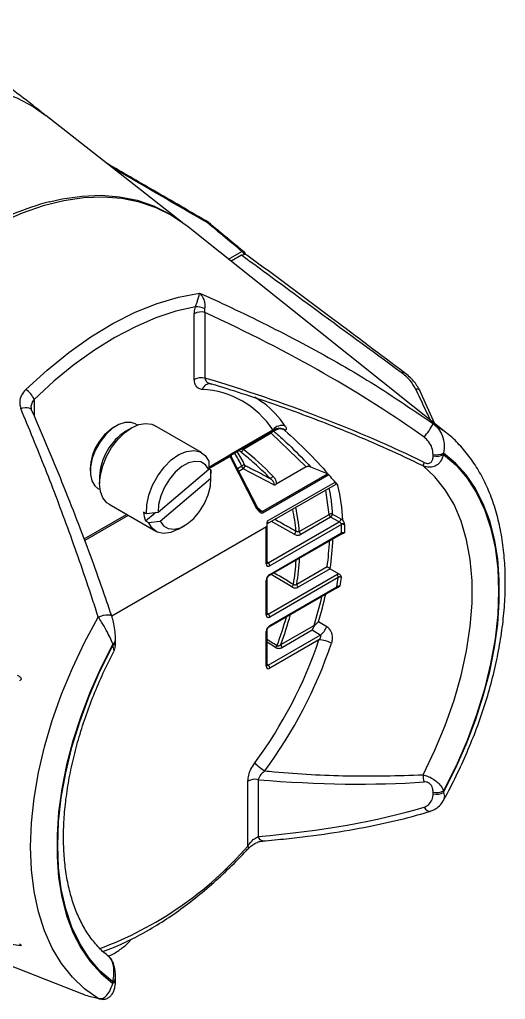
# Model space of a CAD drawing. Extents: x 12.3 to 108.7, y 1.1 to 80.4.
# Drawn here: x 80.28 to 83.21, y 4.31 to 10.23 of the extents above; entities that cross this region are included whole.
import ezdxf

# ---------------------------------------------------------------- set-up
doc = ezdxf.new("R2010")
doc.units = 0
doc.header["$MEASUREMENT"] = 0
doc.layers.add('OBJECT', color=7, linetype='CONTINUOUS')

msp = doc.modelspace()

# ---------------------------------------------------------------- linework, layer by layer
at = {"layer": 'OBJECT'}
for p, q in [((81.2587, 9.0064), (80.4342, 9.6532)), ((82.8521, 7.7362), (81.286, 8.9855)), ((81.5381, 8.7844), (81.6198, 8.8308)), ((81.6173, 8.8072), (81.5548, 8.7712)), ((81.6427, 8.8119), (81.6373, 8.8235)), ((81.332, 8.0572), (81.332, 8.4544)), ((81.3949, 8.4625), (81.3949, 8.0653)), ((81.4261, 8.0319), (81.4272, 8.0318)), ((81.4271, 8.0316), (81.4284, 8.0312)), ((80.3647, 7.9366), (80.3647, 7.8367)), ((82.7857, 7.7891), (82.6916, 7.9935)), ((80.8625, 7.7772), (80.8483, 7.769)), ((80.9544, 7.765), (80.919, 7.7446)), ((80.9878, 7.7809), (80.975, 7.7884)), ((81.3748, 7.6153), (81.0919, 7.7786)), ((82.7757, 7.789), (82.8424, 7.7438)), ((81.555, 7.6069), (81.8064, 7.752)), ((81.5628, 7.6063), (81.8211, 7.7554)), ((81.7969, 7.7313), (81.6287, 7.6342)), ((82.0083, 7.5283), (81.7969, 7.7313)), ((81.8375, 7.7574), (81.8105, 7.7453)), ((81.8375, 7.7574), (81.8183, 7.7539)), ((81.8817, 7.7494), (81.8796, 7.7485)), ((82.8424, 7.7438), (82.8521, 7.7362)), ((81.4192, 7.5274), (81.5461, 7.6006)), ((81.5486, 7.5913), (81.4193, 7.5167)), ((81.7103, 7.2755), (81.5486, 7.5913)), ((81.5496, 7.6021), (81.5548, 7.6049)), ((81.5534, 7.5913), (81.5504, 7.5919)), ((81.7155, 7.2791), (81.5574, 7.5879)), ((82.7747, 7.5945), (82.7747, 7.604)), ((82.8376, 7.612), (82.8376, 7.6026)), ((81.4188, 7.5624), (81.4194, 7.5124)), ((81.5926, 7.5191), (81.6181, 7.5339)), ((82.0083, 7.5283), (81.8264, 7.4233)), ((82.1356, 7.4871), (82.0364, 7.5269)), ((80.7034, 7.518), (80.7034, 7.5017)), ((80.76, 7.469), (80.76, 7.4282)), ((81.4194, 7.5124), (81.1138, 7.2537)), ((81.4309, 7.5097), (81.4193, 7.5163)), ((81.4309, 7.5097), (81.4317, 7.4894)), ((81.4317, 7.4486), (81.4317, 7.4894)), ((81.6274, 7.5163), (81.6017, 7.5015)), ((81.812, 7.4204), (81.6274, 7.5163)), ((81.7411, 7.2593), (82.1356, 7.4871)), ((82.1449, 7.4803), (81.7479, 7.2511)), ((82.141, 7.4848), (82.1449, 7.4803)), ((81.1259, 7.2011), (81.4314, 7.4598)), ((81.7743, 7.1856), (82.1844, 7.4223)), ((81.7748, 7.2016), (82.1817, 7.4365)), ((82.1817, 7.4365), (82.1998, 7.4152)), ((80.75, 7.3986), (80.7629, 7.3912)), ((82.1459, 7.2415), (82.1258, 7.3885)), ((80.8169, 7.3023), (81.0998, 7.139)), ((80.6668, 7.093), (80.9231, 7.241)), ((80.9324, 7.2356), (80.6701, 7.0842)), ((81.0436, 7.2447), (81.026, 7.2549)), ((81.038, 7.2022), (81.0962, 7.2515)), ((81.7139, 7.2821), (81.7411, 7.2593)), ((81.966, 7.1376), (82.1459, 7.2415)), ((81.7677, 7.1658), (80.8334, 6.6264)), ((81.038, 7.2022), (81.0557, 7.192)), ((81.0557, 7.192), (81.1259, 7.2011)), ((81.2373, 7.1526), (81.2726, 7.173)), ((81.7667, 7.155), (81.7677, 7.1658)), ((81.7784, 6.9481), (82.2073, 7.1957)), ((82.2203, 7.1803), (81.7878, 6.9306)), ((81.9353, 7.1212), (81.7975, 7.199)), ((82.1552, 7.224), (81.9753, 7.1201)), ((82.2073, 7.1957), (82.1552, 7.224)), ((81.7667, 6.9427), (81.7667, 7.155)), ((81.7711, 6.9488), (81.7711, 7.1611)), ((81.7846, 6.8719), (82.2184, 7.1223)), ((81.7878, 6.8787), (82.2216, 7.1292)), ((81.7711, 6.9547), (81.7784, 6.9481)), ((81.7711, 6.9488), (81.7711, 6.9486)), ((81.7784, 6.6386), (82.1922, 6.8775)), ((81.9205, 6.8031), (81.7955, 6.8781)), ((81.9509, 6.8194), (82.1346, 6.9255)), ((82.1528, 6.9131), (81.9602, 6.8019)), ((82.1528, 6.9131), (82.2055, 6.8816)), ((81.7667, 6.6332), (81.7667, 6.8423)), ((81.7711, 6.6394), (81.7711, 6.8484)), ((82.2015, 6.8599), (81.7878, 6.6211)), ((81.7846, 6.5624), (82.189, 6.7958)), ((81.7878, 6.5693), (82.1921, 6.8027)), ((81.7711, 6.6452), (81.7784, 6.6386)), ((82.0828, 6.5933), (82.1315, 6.5629)), ((81.7667, 6.3238), (81.7667, 6.5328)), ((81.7711, 6.3299), (81.7711, 6.5389)), ((81.8548, 6.4545), (82.0555, 6.5704)), ((82.0439, 6.5407), (81.8641, 6.437)), ((82.0926, 6.5105), (82.0439, 6.5407)), ((80.839, 6.4488), (80.839, 6.4582)), ((80.8566, 6.4733), (80.8566, 6.4827)), ((81.8228, 6.4372), (81.7711, 6.4698)), ((81.7784, 6.3292), (82.0926, 6.5105)), ((82.0847, 6.4831), (81.7878, 6.3116)), ((81.7711, 6.3358), (81.7784, 6.3292)), ((81.6555, 5.237), (81.6555, 5.6298)), ((81.7184, 5.6379), (81.7184, 5.2946)), ((82.8376, 5.5702), (82.8376, 5.5608)), ((82.7747, 5.5527), (82.7747, 5.5622)), ((78.9849, 4.9995), (80.6613, 4.3421)), ((79.8031, 4.7064), (80.2831, 4.6359)), ((80.8139, 4.5706), (80.8078, 4.5758)), ((80.8145, 4.5702), (80.8085, 4.5752)), ((80.8086, 4.5748), (80.8139, 4.5706)), ((80.839, 4.407), (80.839, 4.4165)), ((80.8566, 4.4315), (80.8566, 4.4409)), ((80.7519, 4.316), (80.7658, 4.3115))]:
    msp.add_line(p, q, dxfattribs=at)
at = {"layer": 'OBJECT', "flags": 128}
for points in [[(79.1206, 9.605), (79.2588, 9.6771), (79.396, 9.7361), (79.5314, 9.7814), (79.6641, 9.8129), (79.7934, 9.8303), (79.9182, 9.8336), (80.038, 9.8226), (80.1518, 9.7976), (80.2591, 9.7585), (80.359, 9.7058), (80.4342, 9.6532)], [(81.286, 8.9855), (81.2836, 8.9875), (81.1965, 9.0473), (81.1021, 9.0946), (81.001, 9.1291), (80.8939, 9.1507), (80.7815, 9.1591), (80.6644, 9.1543), (80.5433, 9.1364), (80.4191, 9.1054), (80.2925, 9.0616), (80.1642, 9.0052)], [(80.4581, 9.1313), (80.5346, 9.1485), (80.6539, 9.1656), (80.7693, 9.1699), (80.8802, 9.1614), (80.9859, 9.1401), (81.0856, 9.1062), (81.1789, 9.0598), (81.2565, 9.008)], [(81.4225, 9.0036), (81.4237, 9.0024), (81.4247, 9.0008)], [(80.3139, 7.9963), (80.4424, 8.114), (80.5737, 8.2203), (80.7068, 8.3144), (80.8407, 8.3954), (80.9743, 8.4629), (81.1068, 8.5163), (81.237, 8.5551), (81.3639, 8.5792)], [(81.339, 8.4963), (81.2203, 8.469), (81.099, 8.4288), (80.976, 8.3759), (80.8521, 8.3107), (80.7282, 8.2336), (80.6051, 8.1451), (80.4836, 8.0459), (80.3647, 7.9366)], [(81.6973, 7.9516), (81.7439, 7.9204), (81.7507, 7.9153)], [(80.2837, 7.8808), (80.2969, 7.885), (80.3098, 7.8873), (80.322, 7.8874), (80.3327, 7.8853), (80.3413, 7.8813), (80.3474, 7.8755), (80.3494, 7.8719)], [(80.975, 7.7884), (80.9507, 7.7973), (80.915, 7.7972), (80.876, 7.7844), (80.8361, 7.7595), (80.798, 7.7242), (80.7638, 7.6807), (80.7359, 7.6317), (80.7159, 7.5803), (80.7051, 7.5297), (80.7043, 7.4832), (80.7133, 7.4435), (80.7318, 7.4133), (80.75, 7.3986)], [(80.8169, 7.3023), (80.803, 7.3122), (80.7796, 7.3411), (80.7651, 7.3801), (80.76, 7.4271), (80.7646, 7.4798), (80.7788, 7.5355), (80.8018, 7.5915), (80.8324, 7.6449), (80.8692, 7.6931), (80.9102, 7.7336), (80.9535, 7.7644), (80.9968, 7.784), (81.0379, 7.7914), (81.0749, 7.7862), (81.0919, 7.7786)], [(81.8215, 7.7557), (81.8287, 7.759), (81.829, 7.7591)], [(81.0436, 7.2447), (81.0449, 7.2989), (81.0571, 7.3576), (81.0795, 7.4174), (81.1109, 7.4749), (81.1495, 7.5269), (81.1931, 7.5703), (81.2392, 7.6028), (81.2851, 7.6224), (81.3284, 7.6281), (81.3665, 7.6196), (81.3972, 7.5972), (81.4188, 7.5624)], [(82.8376, 5.5608), (82.9098, 5.7047), (82.9741, 5.8509), (83.0302, 5.9982), (83.0776, 6.1456), (83.1159, 6.292), (83.1448, 6.4363), (83.1643, 6.5776), (83.174, 6.7146), (83.174, 6.8466), (83.1643, 6.9724), (83.1448, 7.0912), (83.1159, 7.2021), (83.0776, 7.3042), (83.0302, 7.397), (82.9741, 7.4796), (82.9098, 7.5514), (82.8376, 7.612)], [(82.8376, 7.6026), (82.9128, 7.5379), (82.9793, 7.4607), (83.0366, 7.3718), (83.084, 7.2717), (83.1213, 7.1614), (83.1482, 7.0417), (83.1644, 6.9136), (83.1698, 6.7782), (83.1644, 6.6365), (83.1482, 6.4897), (83.1213, 6.339), (83.084, 6.1856), (83.0366, 6.0307), (82.9793, 5.8757), (82.9128, 5.7218), (82.8376, 5.5702)], [(81.4194, 7.5124), (81.3991, 7.5412), (81.3706, 7.558), (81.3358, 7.5618), (81.2969, 7.5524), (81.2565, 7.5302), (81.217, 7.4968), (81.1812, 7.4544), (81.1513, 7.4056), (81.1293, 7.3537), (81.1165, 7.3019), (81.1138, 7.2537)], [(82.7137, 5.6673), (82.7854, 5.8158), (82.848, 5.9664), (82.9011, 6.1177), (82.9442, 6.2685), (82.9768, 6.4173), (82.9987, 6.563), (83.0097, 6.7041), (83.0097, 6.8395), (82.9987, 6.9679), (82.9768, 7.0882), (82.9442, 7.1994), (82.9011, 7.3005), (82.848, 7.3905), (82.7854, 7.4687), (82.7137, 7.5344)], [(81.1259, 7.2011), (81.1461, 7.1723), (81.1746, 7.1555), (81.2094, 7.1517), (81.2483, 7.1611), (81.2888, 7.1833), (81.3282, 7.2167), (81.364, 7.2591), (81.3939, 7.3079), (81.416, 7.3598), (81.4288, 7.4116), (81.4314, 7.4598)], [(82.1654, 7.2432), (82.1895, 7.2301), (82.2175, 7.2148)], [(81.2373, 7.1526), (81.2354, 7.1515), (81.1894, 7.1319), (81.1461, 7.1262), (81.1081, 7.1348), (81.0773, 7.1571), (81.0557, 7.192)], [(80.7519, 6.6207), (80.7669, 6.6269), (80.7826, 6.6316), (80.7978, 6.6344), (80.8115, 6.6352), (80.8226, 6.6338), (80.8302, 6.6304), (80.8336, 6.6259)], [(80.7519, 4.316), (80.6695, 4.3737), (80.5952, 4.4439), (80.5297, 4.5262), (80.4735, 4.6198), (80.4268, 4.7242), (80.3902, 4.8385), (80.3638, 4.9619), (80.3479, 5.0934), (80.3426, 5.2321), (80.3479, 5.3769), (80.3638, 5.5268), (80.3902, 5.6806), (80.4268, 5.8372), (80.4735, 5.9954), (80.5297, 6.154), (80.5952, 6.3119), (80.6695, 6.4678), (80.7519, 6.6207)], [(80.839, 6.4582), (80.7668, 6.3143), (80.7025, 6.1682), (80.6464, 6.0208), (80.5991, 5.8734), (80.5607, 5.727), (80.5318, 5.5827), (80.5123, 5.4415), (80.5026, 5.3044), (80.5026, 5.1724), (80.5123, 5.0466), (80.5318, 4.9278), (80.5607, 4.817), (80.5991, 4.7148), (80.6464, 4.6221), (80.7025, 4.5395), (80.7668, 4.4676), (80.839, 4.407)], [(80.839, 4.4165), (80.7638, 4.4812), (80.6973, 4.5583), (80.6401, 4.6473), (80.5926, 4.7473), (80.5553, 4.8576), (80.5284, 4.9773), (80.5122, 5.1054), (80.5068, 5.2408), (80.5122, 5.3825), (80.5284, 5.5294), (80.5553, 5.6801), (80.5926, 5.8335), (80.6401, 5.9883), (80.6973, 6.1433), (80.7638, 6.2972), (80.839, 6.4488)], [(82.72, 5.4716), (82.7286, 5.4598), (82.738, 5.4512), (82.7476, 5.4467), (82.7567, 5.4464), (82.7578, 5.4467)], [(81.744, 5.2674), (81.7422, 5.2674), (81.7356, 5.2695), (81.7292, 5.275), (81.7234, 5.2835), (81.7184, 5.2946)], [(81.6555, 5.237), (81.6578, 5.2311), (81.6587, 5.2261), (81.6581, 5.2224), (81.6571, 5.2207)]]:
    msp.add_lwpolyline(points, dxfattribs=at)
at = {"layer": 'OBJECT'}
for centre, radius, start, end in [((80.8979, 7.4701), 1.7184, 104.82969, 120.19241), ((81.4158, 8.9968), 0.00957, 65.57905, 126.68612), ((81.4156, 8.9942), 0.0116, 53.84219, 118.29476), ((81.4097, 8.9882), 0.02, 50.37753, 59.86655), ((81.6253, 8.8205), 0.0117, 53.8529, 118.23755), ((81.6028, 8.805), 0.0309, 14.19684, 56.5906), ((81.6195, 8.8145), 0.02, 26.60175, 50.35316), ((81.6252, 8.8178), 0.0134, 335.76583, 25.05729), ((81.3367, 8.3395), 0.1567, 68.38186, 89.1528), ((81.3746, 8.3716), 0.0932, 77.38183, 117.20453), ((81.3746, 7.9744), 0.0932, 77.38183, 117.20453), ((80.2376, 7.8797), 0.1393, 24.10688, 56.79312), ((81.4262, 7.984), 0.0479, 90.10161, 164.86342), ((81.354, 7.4569), 0.5402, 33.11569, 87.23984), ((81.3892, 7.4499), 0.5893, 33.53251, 52.15499), ((81.0117, 7.5074), 0.3085, 121.98043, 178.02494), ((81.8601, 7.7109), 0.0677, 72.59117, 142.53799), ((81.8467, 7.7074), 0.0547, 50.11596, 108.89843), ((82.2734, 8.0746), 0.5778, 320.62323, 330.3824), ((81.1011, 7.4557), 0.3414, 122.23083, 177.77453), ((81.8156, 7.7413), 0.0212, 183.27806, 208.12646), ((81.8308, 7.7121), 0.039, 121.43897, 150.51226), ((81.8004, 7.7343), 0.015, 47.54632, 62.18002), ((81.5671, 7.6013), 0.021, 181.67727, 208.18619), ((81.5691, 7.5986), 0.0199, 169.71474, 199.78237), ((81.5702, 7.5965), 0.0175, 151.26501, 197.17949), ((81.5426, 7.6069), 0.0123, 350.83018, 0.2075), ((81.0915, 7.2934), 0.5788, 24.542, 33.50303), ((81.1018, 7.294), 0.5886, 24.57156, 33.89511), ((81.6017, 7.6465), 0.0297, 291.89537, 335.58481), ((82.795, 7.6949), 0.0932, 257.38197, 297.20443), ((82.795, 7.6854), 0.0932, 257.38197, 297.20443), ((81.6314, 7.5217), 0.018, 71.55371, 137.51696), ((81.6414, 7.535), 0.0234, 182.85507, 233.10064), ((81.6082, 7.538), 0.0289, 311.61312, 1.64951), ((82.785, 7.5234), 0.0722, 154.15631, 171.23356), ((81.7742, 7.495), 0.0393, 294.02702, 326.16764), ((81.0055, 7.1432), 1.2248, 2.9347, 12.83005), ((81.2037, 7.2678), 0.1782, 184.16373, 201.60795), ((81.7047, 7.289), 0.0146, 292.32016, 317.57204), ((81.7271, 7.2408), 0.0233, 26.42353, 52.98648), ((80.9556, 7.0641), 0.9932, 4.40933, 12.16723), ((80.964, 7.0647), 1.0046, 4.16342, 12.59816), ((82.1574, 7.2225), 0.0222, 68.69605, 121.06865), ((82.1693, 7.2427), 0.0234, 182.85505, 233.10073), ((82.1345, 7.2473), 0.0312, 311.63734, 352.39172), ((82.1866, 7.219), 0.0312, 311.63127, 352.2513), ((82.2042, 7.1802), 0.0161, 0.18356, 8.46253), ((80.7469, 7.1196), 1.4747, 0.3703, 2.35689), ((80.7519, 7.1203), 1.4895, 0.46322, 2.21409), ((81.7637, 7.1618), 0.00746, 294.07689, 355.21485), ((81.916, 7.1442), 0.0301, 310.04721, 352.85353), ((81.9893, 7.1388), 0.0234, 182.85505, 233.10073), ((82.2143, 7.1283), 0.0073, 304.56663, 6.74775), ((80.3871, 7.1604), 1.7633, 352.34625, 357.45248), ((80.3752, 7.1622), 1.795, 352.02277, 357.81242), ((81.7636, 6.9496), 0.00759, 294.36676, 352.04317), ((81.7644, 6.9294), 0.0234, 2.85281, 53.1015), ((80.4191, 7.0596), 1.5308, 350.95278, 356.48013), ((80.4318, 7.0592), 1.5379, 351.02822, 356.95033), ((81.7805, 6.8779), 0.00731, 304.80629, 6.7281), ((82.1781, 6.8588), 0.0234, 2.85279, 53.10155), ((81.7638, 6.849), 0.0073, 293.25049, 355.36227), ((81.9018, 6.8267), 0.03, 308.47867, 344.95782), ((81.9742, 6.8206), 0.0234, 182.85504, 233.10076), ((80.2011, 7.1596), 2.0227, 349.83515, 351.47882), ((80.2115, 7.1593), 2.032, 350.0866, 351.53951), ((79.869, 7.2499), 2.3092, 343.48154, 347.72922), ((82.1848, 6.8018), 0.0073, 304.5669, 6.74752), ((79.853, 7.2526), 2.3058, 342.7894, 347.30338), ((81.7638, 6.6399), 0.0073, 293.24117, 355.43995), ((81.7644, 6.6199), 0.0234, 2.85279, 53.10155), ((79.9175, 7.1659), 2.0638, 339.83584, 345.12129), ((79.9045, 7.1689), 2.0576, 339.51546, 344.58848), ((81.7638, 6.5395), 0.0073, 293.25049, 355.36227), ((81.7805, 6.5684), 0.00731, 304.80653, 6.72788), ((82.0216, 6.6039), 0.1173, 307.27551, 339.5701), ((80.8268, 6.4855), 0.0299, 294.09043, 354.73161), ((80.8269, 6.4759), 0.0297, 293.98263, 355.98804), ((79.5246, 7.3443), 2.7011, 323.54629, 341.40614), ((79.504, 7.3562), 2.8023, 323.54629, 341.40616), ((82.0769, 6.305), 0.1783, 62.19921, 87.47446), ((81.8057, 6.4603), 0.0287, 306.58169, 336.587), ((81.8781, 6.4557), 0.0234, 182.85516, 233.10064), ((81.7638, 6.3305), 0.0073, 293.24117, 355.43995), ((81.7644, 6.3105), 0.0234, 2.85275, 53.10159), ((81.9151, 5.9515), 0.3041, 224.22234, 238.88644), ((81.6981, 5.547), 0.0932, 77.38183, 117.20453), ((82.8399, 5.6645), 0.1263, 178.70509, 198.33316), ((82.795, 5.6531), 0.0932, 257.38197, 297.20443), ((82.795, 5.6436), 0.0932, 257.38197, 297.20443), ((79.9924, 6.6826), 2.2036, 290.2977, 319.00196), ((80.8268, 4.4437), 0.0299, 294.05943, 355.11046), ((80.8269, 4.4342), 0.0298, 294.02288, 355.52569)]:
    msp.add_arc(centre, radius, start, end, dxfattribs=at)
for centre, major_axis, ratio, start_param, end_param in [((172.8757, -47.5637), (137.3369, -82.055), 0.013915, 2.307905, 2.313506), ((78.1754, 7.5447), (5.5153, -1.3161), 0.337357, 0.687358, 1.030112), ((80.5495, 7.0459), (3.4718, -0.8285), 0.337357, 0.978335, 1.405949), ((81.5461, 7.5625), (0.0086, 0.0398), 0.487545, 0.250704, 0.415371), ((81.5567, 7.5564), (-0.0069, 0.0354), 0.323215, 6.229082, 6.39375), ((81.2917, 6.213), (-0.7933, 1.6798), 0.62191, 5.230165, 5.373854), ((81.3973, 6.1211), (-0.9462, 2.0036), 0.62191, 5.095138, 5.138355), ((81.7299, 7.2913), (-0.0163, 0.041), 0.552795, 1.740523, 3.222071), ((81.7217, 7.2881), (-0.0193, 0.0288), 0.345261, 2.268071, 3.146618), ((81.7686, 7.1996), (-0.0052, 0.0143), 0.425109, 3.20932, 4.69903), ((81.7881, 6.9554), (0.0152, 0.0264), 0.568869, 2.363542, 3.919486), ((81.7775, 6.9615), (0.0052, 0.015), 0.538958, 2.918918, 3.817209), ((81.7881, 6.8542), (0.015, 0.026), 0.586022, 0.792741, 2.348684), ((81.7881, 6.646), (0.0152, 0.0264), 0.568869, 2.363542, 3.919486), ((81.7775, 6.6521), (0.0052, 0.015), 0.538958, 2.918918, 3.817209), ((81.7881, 6.5448), (0.015, 0.026), 0.586022, 0.792741, 2.348684), ((81.7881, 6.3365), (0.0152, 0.0264), 0.568869, 2.363542, 3.919486), ((81.7775, 6.3426), (0.0052, 0.015), 0.538958, 2.918918, 3.817209), ((80.5495, 7.0459), (3.4718, -0.8285), 0.337357, 5.134971, 5.465515), ((78.1754, 7.5447), (5.5153, -1.3161), 0.337357, 5.487646, 5.756492)]:
    msp.add_ellipse(centre, major_axis=major_axis, ratio=ratio, start_param=start_param, end_param=end_param, dxfattribs=at)
for points, knots in [([(80.4339, 9.6521), (80.4094, 9.6717), (80.2801, 9.7755), (80.0376, 9.9541), (79.7067, 10.1874), (79.3676, 10.4091), (79.0965, 10.5776), (78.9366, 10.6683), (78.8941, 10.6924)], [0, 0, 0, 0, 0.050729, 0.268455, 0.486184, 0.703831, 0.921318, 1, 1, 1, 1]), ([(81.4198, 9.0055), (81.3073, 9.0708), (81.1025, 9.1897), (80.8977, 9.3085), (80.8053, 9.3621)], [0, 0, 0, 0, 0.549092, 1, 1, 1, 1]), ([(81.6198, 8.8308), (81.5865, 8.8584), (81.5166, 8.9163), (81.4467, 8.9742), (81.4101, 9.0045)], [0, 0, 0, 0, 0.476645, 1, 1, 1, 1]), ([(81.4247, 9.0008), (81.4325, 8.9944), (81.4713, 8.9623), (81.5412, 8.9044), (81.6033, 8.8529), (81.6344, 8.8272)], [0, 0, 0, 0, 0.111021, 0.555109, 1, 1, 1, 1]), ([(81.6173, 8.8072), (81.6221, 8.8094), (81.6317, 8.8138), (81.643, 8.8135), (81.6476, 8.8095), (81.6493, 8.8081)], [0, 0, 0, 0, 0.394354, 0.788574, 1, 1, 1, 1]), ([(82.5815, 8.0993), (82.4012, 8.2313), (82.0793, 8.467), (81.7585, 8.7033), (81.6173, 8.8072)], [0, 0, 0, 0, 0.560008, 1, 1, 1, 1]), ([(82.6, 8.0992), (82.4557, 8.2071), (82.1389, 8.444), (81.8222, 8.6802), (81.6498, 8.8089)], [0, 0, 0, 0, 0.455566, 1, 1, 1, 1]), ([(81.339, 8.4963), (81.3407, 8.5007), (81.3444, 8.5104), (81.3487, 8.5231), (81.3542, 8.5402), (81.3601, 8.5607), (81.363, 8.5737), (81.3639, 8.5791), (81.3639, 8.5792)], [0, 0, 0, 0, 0.125198, 0.269786, 0.359451, 0.646929, 0.996074, 1, 1, 1, 1]), ([(81.3639, 8.5792), (81.3823, 8.5708), (81.437, 8.5462), (81.6361, 8.454), (81.958, 8.2937), (82.3786, 8.0597), (82.6434, 7.8792), (82.7757, 7.789)], [0, 0, 0, 0, 0.037504, 0.11146, 0.407416, 0.703808, 1, 1, 1, 1]), ([(81.3639, 8.5792), (81.364, 8.5791), (81.371, 8.572), (81.3825, 8.5562), (81.3919, 8.5325), (81.3956, 8.5137), (81.3968, 8.4999), (81.3952, 8.4899), (81.3944, 8.4852)], [0, 0, 0, 0, 0.003979, 0.354504, 0.64188, 0.732153, 0.875184, 1, 1, 1, 1]), ([(81.332, 8.4544), (81.3321, 8.4578), (81.3323, 8.471), (81.3362, 8.4855), (81.339, 8.4963)], [0, 0, 0, 0, 0.259643, 1, 1, 1, 1]), ([(81.3944, 8.4852), (81.3944, 8.4852), (81.393, 8.4796), (81.3928, 8.4715), (81.3945, 8.4644), (81.3949, 8.4625)], [0, 0, 0, 0, 0.000406, 0.730045, 1, 1, 1, 1]), ([(81.38, 7.9965), (81.3771, 7.9968), (81.3659, 7.998), (81.3495, 8.0066), (81.3349, 8.0269), (81.3329, 8.0471), (81.332, 8.0572)], [0, 0, 0, 0, 0.104814, 0.415632, 0.707452, 1, 1, 1, 1]), ([(81.3949, 8.0653), (81.3964, 8.0599), (81.3994, 8.0488), (81.412, 8.0373), (81.423, 8.0335), (81.4286, 8.0316)], [0, 0, 0, 0, 0.317529, 0.658172, 1, 1, 1, 1]), ([(82.5815, 8.0993), (82.5847, 8.1004), (82.5896, 8.102), (82.5954, 8.1014), (82.5986, 8.1003), (82.6001, 8.099), (82.6005, 8.0987)], [0, 0, 0, 0, 0.435197, 0.669427, 0.908611, 1, 1, 1, 1]), ([(82.6686, 8.0009), (82.6583, 8.0186), (82.6376, 8.0539), (82.6002, 8.0842), (82.5815, 8.0993)], [0, 0, 0, 0, 0.501105, 1, 1, 1, 1]), ([(82.6937, 7.9901), (82.6828, 8.0096), (82.661, 8.0486), (82.6207, 8.0821), (82.6006, 8.0988)], [0, 0, 0, 0, 0.5013702, 1, 1, 1, 1]), ([(80.3139, 7.9963), (80.3044, 7.985), (80.2854, 7.9625), (80.2736, 7.9207), (80.2803, 7.8944), (80.2837, 7.8808)], [0, 0, 0, 0, 0.326541, 0.652944, 1, 1, 1, 1]), ([(81.4286, 8.0316), (81.4293, 8.0313), (81.432, 8.03), (81.4352, 8.0296), (81.4376, 8.0293)], [0, 0, 0, 0, 0.251228, 1, 1, 1, 1]), ([(82.7137, 7.5344), (82.6778, 7.5517), (82.4986, 7.6383), (82.1962, 7.7668), (81.8055, 7.9127), (81.5604, 7.9904), (81.4376, 8.0293)], [0, 0, 0, 0, 0.086252, 0.431521, 0.715373, 1, 1, 1, 1]), ([(82.6686, 8.0009), (82.672, 8.0011), (82.6772, 8.0014), (82.6834, 7.9996), (82.6876, 7.9973), (82.6904, 7.9951), (82.6913, 7.9937), (82.6915, 7.9934)], [0, 0, 0, 0, 0.3653287, 0.5618286, 0.7624526, 0.963071, 1, 1, 1, 1]), ([(82.7591, 7.8103), (82.7475, 7.8346), (82.7169, 7.8981), (82.6871, 7.9617), (82.6686, 8.0009)], [0, 0, 0, 0, 0.382243, 1, 1, 1, 1]), ([(80.3479, 7.8837), (80.3477, 7.8852), (80.3462, 7.8953), (80.3516, 7.9144), (80.3605, 7.9294), (80.3647, 7.9366)], [0, 0, 0, 0, 0.0843174, 0.5596649, 1, 1, 1, 1]), ([(82.6915, 7.9934), (82.6923, 7.9925), (82.6936, 7.9909), (82.6939, 7.9889), (82.694, 7.9881)], [0, 0, 0, 0, 0.600701, 1, 1, 1, 1]), ([(80.7519, 6.6207), (80.7405, 6.656), (80.6837, 6.8329), (80.5779, 7.1362), (80.4326, 7.5208), (80.3334, 7.7606), (80.2837, 7.8808)], [0, 0, 0, 0, 0.077798, 0.389331, 0.69397, 1, 1, 1, 1]), ([(80.3494, 7.872), (80.3493, 7.8721), (80.3476, 7.8751), (80.3478, 7.8795), (80.3479, 7.8837)], [0, 0, 0, 0, 0.038431, 1, 1, 1, 1]), ([(80.8336, 6.6259), (80.8215, 6.6616), (80.7857, 6.7677), (80.7229, 6.9443), (80.643, 7.1585), (80.5561, 7.3805), (80.4631, 7.6077), (80.3932, 7.7716), (80.3549, 7.8593), (80.3494, 7.8719)], [0, 0, 0, 0, 0.079575, 0.236353, 0.40293, 0.581361, 0.771719, 0.967148, 1, 1, 1, 1]), ([(81.829, 7.7591), (81.8267, 7.7583), (81.8181, 7.7552), (81.8092, 7.7519), (81.8027, 7.7495)], [0, 0, 0, 0, 0.262911, 1, 1, 1, 1]), ([(81.8796, 7.7485), (81.8779, 7.7498), (81.8745, 7.7524), (81.8668, 7.7557), (81.8545, 7.7583), (81.8445, 7.7581), (81.8381, 7.7575), (81.8375, 7.7574)], [0, 0, 0, 0, 0.136464, 0.2724, 0.502926, 0.956493, 1, 1, 1, 1]), ([(81.8804, 7.7755), (81.8812, 7.7742), (81.885, 7.7683), (81.8883, 7.7593), (81.8868, 7.7522), (81.883, 7.7501), (81.8817, 7.7494)], [0, 0, 0, 0, 0.1055715, 0.4880667, 0.8307665, 1, 1, 1, 1]), ([(82.7757, 7.789), (82.7867, 7.7791), (82.8089, 7.759), (82.8315, 7.716), (82.8451, 7.6652), (82.8402, 7.6303), (82.8376, 7.612)], [0, 0, 0, 0, 0.223098, 0.450964, 0.711814, 1, 1, 1, 1]), ([(81.821, 7.7555), (81.8209, 7.7554), (81.8199, 7.7548), (81.8159, 7.7538), (81.8108, 7.7528), (81.8072, 7.7522), (81.8064, 7.752)], [0, 0, 0, 0, 0.074817, 0.413871, 0.866056, 1, 1, 1, 1]), ([(81.8105, 7.7453), (81.8177, 7.7391), (81.8536, 7.7081), (81.9306, 7.6377), (81.9968, 7.5684), (82.0364, 7.5269)], [0, 0, 0, 0, 0.091462, 0.457412, 1, 1, 1, 1]), ([(81.8796, 7.7485), (81.9249, 7.7072), (82.0157, 7.6245), (82.0991, 7.5315), (82.141, 7.4848)], [0, 0, 0, 0, 0.4985397, 1, 1, 1, 1]), ([(82.7747, 7.604), (82.7731, 7.6169), (82.7699, 7.6432), (82.7504, 7.6806), (82.7293, 7.6996), (82.72, 7.708)], [0, 0, 0, 0, 0.35163, 0.71478, 1, 1, 1, 1]), ([(82.8362, 5.5122), (82.838, 5.5152), (82.8656, 5.5642), (82.9148, 5.6612), (82.9805, 5.8037), (83.0384, 5.948), (83.0885, 6.0929), (83.1305, 6.2378), (83.1641, 6.3817), (83.1889, 6.5238), (83.2049, 6.6632), (83.2117, 6.7993), (83.2093, 6.9311), (83.1975, 7.0578), (83.1763, 7.1785), (83.1457, 7.2925), (83.1059, 7.3988), (83.057, 7.4965), (82.9998, 7.5851), (82.9339, 7.6629), (82.8805, 7.7157), (82.8472, 7.7391), (82.8406, 7.7437)], [0, 0, 0, 0, 0.003665, 0.058313, 0.112984, 0.167681, 0.222416, 0.277201, 0.332048, 0.386966, 0.441963, 0.49704, 0.552189, 0.607386, 0.662571, 0.717654, 0.772518, 0.827019, 0.881018, 0.934418, 0.987209, 1, 1, 1, 1]), ([(81.5496, 7.6021), (81.5502, 7.6028), (81.5518, 7.6048), (81.5537, 7.6061), (81.555, 7.6069)], [0, 0, 0, 0, 0.352323, 1, 1, 1, 1]), ([(81.5573, 7.5878), (81.5573, 7.588), (81.5569, 7.589), (81.5551, 7.5905), (81.5536, 7.5912), (81.5534, 7.5913)], [0, 0, 0, 0, 0.17486, 0.90882, 1, 1, 1, 1]), ([(81.5548, 7.6049), (81.5571, 7.6054), (81.5604, 7.6061), (81.5628, 7.6063), (81.5628, 7.6064), (81.5628, 7.6064)], [0, 0, 0, 0, 0.570996, 0.837249, 1, 1, 1, 1]), ([(81.5574, 7.5879), (81.5574, 7.5879), (81.5565, 7.5892), (81.5558, 7.5929), (81.5561, 7.5982), (81.5584, 7.6026), (81.5611, 7.6054), (81.5626, 7.6062), (81.5632, 7.6064)], [0, 0, 0, 0, 0.004101, 0.236396, 0.48051, 0.714576, 0.907363, 1, 1, 1, 1]), ([(81.6128, 7.6189), (81.6106, 7.6207), (81.6063, 7.6243), (81.6035, 7.6275), (81.6021, 7.6291)], [0, 0, 0, 0, 0.502759, 1, 1, 1, 1]), ([(81.7902, 7.4591), (81.7833, 7.4659), (81.7492, 7.4999), (81.6908, 7.5544), (81.6372, 7.5988), (81.6128, 7.6189)], [0, 0, 0, 0, 0.119846, 0.599413, 1, 1, 1, 1]), ([(81.6181, 7.6383), (81.6181, 7.6382), (81.6196, 7.6377), (81.6233, 7.6363), (81.6272, 7.6348), (81.6287, 7.6342)], [0, 0, 0, 0, 0.025623, 0.611242, 1, 1, 1, 1]), ([(82.8376, 7.6026), (82.8326, 7.5885), (82.8236, 7.5632), (82.7965, 7.537), (82.7657, 7.5248), (82.7365, 7.5257), (82.7201, 7.532), (82.7137, 7.5344)], [0, 0, 0, 0, 0.265568, 0.47687, 0.689088, 0.879262, 1, 1, 1, 1]), ([(82.72, 7.5549), (82.7241, 7.5531), (82.7324, 7.5496), (82.745, 7.5487), (82.7562, 7.5521), (82.7662, 7.5605), (82.7734, 7.575), (82.7742, 7.5877), (82.7747, 7.5945)], [0, 0, 0, 0, 0.132637, 0.266189, 0.387936, 0.535863, 0.751075, 1, 1, 1, 1]), ([(81.6371, 7.5388), (81.6453, 7.5345), (81.6862, 7.5133), (81.7372, 7.4868), (81.78, 7.4644), (81.7902, 7.4591)], [0, 0, 0, 0, 0.160075, 0.800376, 1, 1, 1, 1]), ([(82.0364, 7.5269), (82.0327, 7.5281), (82.0264, 7.5302), (82.0177, 7.5306), (82.0119, 7.5299), (82.0094, 7.5288), (82.0083, 7.5283)], [0, 0, 0, 0, 0.399631, 0.680433, 0.86117, 1, 1, 1, 1]), ([(81.4314, 7.4598), (81.4314, 7.46), (81.4313, 7.4766), (81.4311, 7.4933), (81.4309, 7.5097)], [0, 0, 0, 0, 0.013759, 1, 1, 1, 1]), ([(81.8068, 7.4731), (81.8115, 7.4676), (81.8197, 7.4578), (81.8258, 7.442), (81.8276, 7.4307), (81.8267, 7.4252), (81.8264, 7.4233)], [0, 0, 0, 0, 0.3937579, 0.6893677, 0.8893358, 1, 1, 1, 1]), ([(82.1356, 7.4871), (82.1372, 7.4863), (82.1404, 7.4847), (82.1435, 7.482), (82.1448, 7.4805), (82.1449, 7.4803)], [0, 0, 0, 0, 0.471916, 0.943792, 1, 1, 1, 1]), ([(81.812, 7.4204), (81.8126, 7.4206), (81.8135, 7.4211), (81.8145, 7.4224), (81.815, 7.4237), (81.8153, 7.4263), (81.8143, 7.4307), (81.8104, 7.4382), (81.8026, 7.4485), (81.7947, 7.4552), (81.7902, 7.4591)], [0, 0, 0, 0, 0.042913, 0.064596, 0.116678, 0.137898, 0.239872, 0.39545, 0.648759, 1, 1, 1, 1]), ([(81.812, 7.4204), (81.8121, 7.4203), (81.8125, 7.4203), (81.8153, 7.4202), (81.8206, 7.4206), (81.8244, 7.4224), (81.8264, 7.4233)], [0, 0, 0, 0, 0.009918, 0.084246, 0.522734, 1, 1, 1, 1]), ([(82.1817, 7.4365), (82.1827, 7.4352), (82.1848, 7.4324), (82.1865, 7.4283), (82.1865, 7.4249), (82.1857, 7.4229), (82.1846, 7.4225), (82.1843, 7.4225)], [0, 0, 0, 0, 0.239838, 0.479773, 0.716149, 0.943707, 1, 1, 1, 1]), ([(82.1454, 7.3998), (82.1499, 7.3754), (82.1591, 7.3251), (82.1633, 7.271), (82.1654, 7.2432)], [0, 0, 0, 0, 0.48506, 1, 1, 1, 1]), ([(81.1138, 7.2537), (81.1135, 7.2537), (81.0901, 7.2506), (81.0667, 7.2476), (81.0436, 7.2447)], [0, 0, 0, 0, 0.013758, 1, 1, 1, 1]), ([(81.7275, 7.2638), (81.7263, 7.2648), (81.7227, 7.2678), (81.7186, 7.2734), (81.7162, 7.2777), (81.7155, 7.2791)], [0, 0, 0, 0, 0.273582, 0.769135, 1, 1, 1, 1]), ([(81.7677, 7.1658), (81.7686, 7.1665), (81.7704, 7.168), (81.7723, 7.1722), (81.773, 7.1769), (81.7727, 7.1803), (81.7725, 7.1815)], [0, 0, 0, 0, 0.225235, 0.448341, 0.797034, 1, 1, 1, 1]), ([(81.7711, 7.1612), (81.7711, 7.1615), (81.771, 7.1637), (81.7722, 7.1703), (81.7724, 7.1763), (81.7726, 7.1797)], [0, 0, 0, 0, 0.074977, 0.487597, 1, 1, 1, 1]), ([(81.7725, 7.1815), (81.7724, 7.1849), (81.7721, 7.1919), (81.7739, 7.1983), (81.7747, 7.2016), (81.7748, 7.2016)], [0, 0, 0, 0, 0.484791, 0.992785, 1, 1, 1, 1]), ([(81.7726, 7.184), (81.7727, 7.1843), (81.7731, 7.1849), (81.774, 7.1852), (81.7744, 7.1854)], [0, 0, 0, 0, 0.578161, 1, 1, 1, 1]), ([(81.8197, 7.2118), (81.8454, 7.1973), (81.8874, 7.1735), (81.9294, 7.1497), (81.9458, 7.1404)], [0, 0, 0, 0, 0.609623, 1, 1, 1, 1]), ([(82.2202, 7.1826), (82.2196, 7.184), (82.2185, 7.1868), (82.2151, 7.1907), (82.2113, 7.1938), (82.2085, 7.1951), (82.2073, 7.1957)], [0, 0, 0, 0, 0.261284, 0.522143, 0.793807, 1, 1, 1, 1]), ([(82.2175, 7.2148), (82.2203, 7.2131), (82.2242, 7.2106), (82.2277, 7.207), (82.2288, 7.206)], [0, 0, 0, 0, 0.6937121, 1, 1, 1, 1]), ([(82.2377, 7.1821), (82.2361, 7.1827), (82.2328, 7.1839), (82.2275, 7.1841), (82.2233, 7.1835), (82.2211, 7.1829), (82.2203, 7.1826), (82.2202, 7.1826)], [0, 0, 0, 0, 0.275213, 0.550319, 0.828171, 0.975356, 1, 1, 1, 1]), ([(82.2403, 7.1779), (82.2388, 7.1788), (82.2358, 7.1805), (82.2305, 7.1819), (82.2253, 7.182), (82.222, 7.1811), (82.2205, 7.1804), (82.2203, 7.1803)], [0, 0, 0, 0, 0.242322, 0.484659, 0.725651, 0.96082, 1, 1, 1, 1]), ([(82.2288, 7.206), (82.2288, 7.2058), (82.2289, 7.2053), (82.2295, 7.2044), (82.2308, 7.2021), (82.2339, 7.197), (82.237, 7.1896), (82.2375, 7.1843), (82.2377, 7.1821)], [0, 0, 0, 0, 0.014347, 0.064127, 0.113283, 0.309942, 0.707928, 1, 1, 1, 1]), ([(82.2377, 7.1821), (82.2386, 7.1807), (82.2394, 7.1793), (82.2403, 7.1779), (82.2403, 7.1779)], [0, 0, 0, 0, 0.968794, 1, 1, 1, 1]), ([(81.9353, 7.1212), (81.9382, 7.1198), (81.9441, 7.117), (81.9545, 7.1154), (81.9647, 7.116), (81.9716, 7.1181), (81.9747, 7.1197), (81.9753, 7.1201)], [0, 0, 0, 0, 0.235526, 0.471032, 0.707054, 0.942046, 1, 1, 1, 1]), ([(81.966, 7.1376), (81.9646, 7.1371), (81.9619, 7.1362), (81.9568, 7.1362), (81.9516, 7.1373), (81.9479, 7.139), (81.9461, 7.1402), (81.9458, 7.1404)], [0, 0, 0, 0, 0.231644, 0.462996, 0.701639, 0.94643, 1, 1, 1, 1]), ([(82.2186, 7.1223), (82.2188, 7.1224), (82.2197, 7.1231), (82.2231, 7.1244), (82.2268, 7.1255), (82.2292, 7.1258), (82.2296, 7.1258)], [0, 0, 0, 0, 0.1029665, 0.4797646, 0.9058909, 1, 1, 1, 1]), ([(82.2216, 7.1292), (82.2228, 7.1298), (82.2254, 7.1311), (82.2302, 7.1323), (82.2352, 7.1329), (82.239, 7.1328), (82.2408, 7.1325), (82.2414, 7.1324)], [0, 0, 0, 0, 0.2245534, 0.4490356, 0.6758965, 0.9086014, 1, 1, 1, 1]), ([(82.2414, 7.1324), (82.2413, 7.1324), (82.2394, 7.1307), (82.236, 7.1276), (82.2315, 7.1266), (82.2296, 7.1261)], [0, 0, 0, 0, 0.007477, 0.589806, 1, 1, 1, 1]), ([(81.7713, 6.9468), (81.7713, 6.9468), (81.7713, 6.9467), (81.7711, 6.9481), (81.7711, 6.9488)], [0, 0, 0, 0, 0.460842, 1, 1, 1, 1]), ([(81.7711, 6.8484), (81.7712, 6.8495), (81.7713, 6.8518), (81.7727, 6.8567), (81.7752, 6.8619), (81.7786, 6.8668), (81.7821, 6.8703), (81.7839, 6.8714), (81.7846, 6.8719)], [0, 0, 0, 0, 0.160316, 0.326532, 0.5049, 0.69012, 0.874046, 1, 1, 1, 1]), ([(81.8143, 6.889), (81.8408, 6.873), (81.8797, 6.8497), (81.9185, 6.8263), (81.9308, 6.8189)], [0, 0, 0, 0, 0.68253, 1, 1, 1, 1]), ([(82.1346, 6.9255), (82.1347, 6.9255), (82.135, 6.9252), (82.1367, 6.9239), (82.1401, 6.9214), (82.1449, 6.9181), (82.1492, 6.9153), (82.1516, 6.9138), (82.1528, 6.9131)], [0, 0, 0, 0, 0.0061, 0.092484, 0.403716, 0.64993, 0.824498, 1, 1, 1, 1]), ([(82.1922, 6.8775), (82.1948, 6.8787), (82.1988, 6.8806), (82.2038, 6.8813), (82.2055, 6.8816)], [0, 0, 0, 0, 0.650709, 1, 1, 1, 1]), ([(82.2055, 6.8816), (82.2074, 6.8802), (82.212, 6.8769), (82.2173, 6.8692), (82.2202, 6.8632), (82.2214, 6.8603), (82.2214, 6.8603)], [0, 0, 0, 0, 0.275647, 0.662126, 0.994379, 1, 1, 1, 1]), ([(81.9308, 6.8189), (81.9313, 6.8185), (81.933, 6.8174), (81.9366, 6.8161), (81.9416, 6.8157), (81.9468, 6.8168), (81.9495, 6.8185), (81.9509, 6.8194)], [0, 0, 0, 0, 0.088142, 0.296204, 0.519374, 0.76005, 1, 1, 1, 1]), ([(82.2214, 6.8603), (82.2202, 6.8611), (82.2176, 6.8626), (82.2129, 6.8635), (82.2083, 6.8632), (82.2043, 6.8619), (82.2023, 6.8605), (82.2015, 6.8599)], [0, 0, 0, 0, 0.212156, 0.424533, 0.633197, 0.847148, 1, 1, 1, 1]), ([(81.9205, 6.8031), (81.9233, 6.8018), (81.9287, 6.799), (81.9387, 6.7973), (81.9485, 6.7976), (81.9557, 6.7995), (81.9592, 6.8014), (81.9602, 6.8019)], [0, 0, 0, 0, 0.226182, 0.452428, 0.677801, 0.905698, 1, 1, 1, 1]), ([(82.1891, 6.7958), (82.1893, 6.796), (82.1903, 6.7966), (82.1932, 6.7979), (82.1961, 6.7986), (82.1974, 6.7989)], [0, 0, 0, 0, 0.13422, 0.64034, 1, 1, 1, 1]), ([(82.1921, 6.8027), (82.1936, 6.8038), (82.1968, 6.8061), (82.2028, 6.8084), (82.2086, 6.8097), (82.2118, 6.8095), (82.2132, 6.8094)], [0, 0, 0, 0, 0.261333, 0.522371, 0.789015, 1, 1, 1, 1]), ([(82.2132, 6.8094), (82.2132, 6.8094), (82.2115, 6.808), (82.2082, 6.8052), (82.2032, 6.8011), (82.1992, 6.7999), (82.1972, 6.7992)], [0, 0, 0, 0, 0.006271, 0.341571, 0.675459, 1, 1, 1, 1]), ([(81.7713, 6.6373), (81.7713, 6.6373), (81.7713, 6.6373), (81.7711, 6.6386), (81.7711, 6.6394)], [0, 0, 0, 0, 0.460841, 1, 1, 1, 1]), ([(80.839, 6.4582), (80.8341, 6.4705), (80.8243, 6.4953), (80.8007, 6.542), (80.7754, 6.5862), (80.7587, 6.6107), (80.7519, 6.6207)], [0, 0, 0, 0, 0.261322, 0.527902, 0.808326, 1, 1, 1, 1]), ([(80.8456, 6.5801), (80.843, 6.5929), (80.8397, 6.6088), (80.8343, 6.6227), (80.8333, 6.6255)], [0, 0, 0, 0, 0.80291, 1, 1, 1, 1]), ([(80.8565, 6.4828), (80.8565, 6.4838), (80.8569, 6.4989), (80.8537, 6.5308), (80.8497, 6.5638), (80.8457, 6.5798), (80.8456, 6.5801)], [0, 0, 0, 0, 0.03461, 0.515138, 0.991496, 1, 1, 1, 1]), ([(82.0574, 6.5683), (82.061, 6.5719), (82.0689, 6.5798), (82.0775, 6.5878), (82.082, 6.5925), (82.0828, 6.5933), (82.0828, 6.5933)], [0, 0, 0, 0, 0.408638, 0.89819, 0.991549, 1, 1, 1, 1]), ([(81.7711, 6.5389), (81.7712, 6.5401), (81.7713, 6.5424), (81.7727, 6.5472), (81.7752, 6.5525), (81.7786, 6.5574), (81.7821, 6.5608), (81.7839, 6.5619), (81.7846, 6.5624)], [0, 0, 0, 0, 0.160316, 0.326532, 0.5049, 0.69012, 0.874046, 1, 1, 1, 1]), ([(82.0439, 6.5407), (82.0439, 6.5408), (82.0463, 6.5454), (82.05, 6.5543), (82.0554, 6.5646), (82.0574, 6.5683)], [0, 0, 0, 0, 0.00843, 0.637869, 1, 1, 1, 1]), ([(82.0555, 6.5704), (82.0555, 6.5703), (82.056, 6.5697), (82.0567, 6.5691), (82.0573, 6.5684), (82.0574, 6.5683)], [0, 0, 0, 0, 0.038928, 0.947631, 1, 1, 1, 1]), ([(82.1315, 6.5629), (82.1328, 6.562), (82.1401, 6.5572), (82.1523, 6.5441), (82.1633, 6.5197), (82.1669, 6.4907), (82.1623, 6.472), (82.16, 6.4627)], [0, 0, 0, 0, 0.046351, 0.255496, 0.486783, 0.74285, 1, 1, 1, 1]), ([(80.8454, 6.4143), (80.8467, 6.4167), (80.8509, 6.4242), (80.8543, 6.4394), (80.8566, 6.4559), (80.8562, 6.4688), (80.856, 6.4738)], [0, 0, 0, 0, 0.123452, 0.387744, 0.760746, 1, 1, 1, 1]), ([(81.7711, 6.4874), (81.7795, 6.4821), (81.7998, 6.4692), (81.8201, 6.4564), (81.832, 6.4489)], [0, 0, 0, 0, 0.412463, 1, 1, 1, 1]), ([(82.0847, 6.4831), (82.0873, 6.486), (82.092, 6.4914), (82.0958, 6.4986), (82.0969, 6.5037), (82.0967, 6.5064), (82.0956, 6.5086), (82.0944, 6.5096), (82.0934, 6.5102), (82.0929, 6.5104), (82.0926, 6.5105)], [0, 0, 0, 0, 0.352053, 0.638824, 0.732287, 0.830181, 0.893662, 0.957427, 0.968463, 1, 1, 1, 1]), ([(80.8102, 4.5739), (80.8072, 4.5762), (80.7831, 4.5945), (80.7419, 4.6356), (80.6901, 4.7018), (80.6458, 4.7778), (80.609, 4.8623), (80.58, 4.955), (80.5588, 5.0554), (80.5456, 5.1628), (80.5406, 5.2766), (80.5439, 5.3961), (80.5555, 5.5205), (80.5755, 5.6488), (80.6039, 5.7802), (80.6404, 5.9138), (80.6848, 6.0484), (80.7372, 6.1832), (80.7907, 6.3054), (80.8298, 6.3813), (80.8464, 6.4134)], [0, 0, 0, 0, 0.008903, 0.071917, 0.13406, 0.194943, 0.254754, 0.313819, 0.372431, 0.430808, 0.489093, 0.547367, 0.605673, 0.664045, 0.722495, 0.781023, 0.839622, 0.898282, 0.95699, 1, 1, 1, 1]), ([(80.8456, 6.4138), (80.8456, 6.4138), (80.8476, 6.4141), (80.8464, 6.424), (80.843, 6.4374), (80.8396, 6.4472), (80.839, 6.4488)], [0, 0, 0, 0, 0.0029987, 0.4293913, 0.9098072, 1, 1, 1, 1]), ([(81.8228, 6.4372), (81.8252, 6.436), (81.8301, 6.4334), (81.8392, 6.4317), (81.8486, 6.4317), (81.8573, 6.4335), (81.862, 6.4359), (81.8641, 6.437)], [0, 0, 0, 0, 0.195442, 0.390684, 0.591672, 0.814205, 1, 1, 1, 1]), ([(81.832, 6.4489), (81.8328, 6.4484), (81.8344, 6.4474), (81.838, 6.4467), (81.8425, 6.4472), (81.8487, 6.4494), (81.8524, 6.4525), (81.8548, 6.4545)], [0, 0, 0, 0, 0.113927, 0.24918, 0.416118, 0.627917, 1, 1, 1, 1]), ([(81.7713, 6.3279), (81.7713, 6.3278), (81.7713, 6.3278), (81.7711, 6.3292), (81.7711, 6.3299)], [0, 0, 0, 0, 0.4608474, 1, 1, 1, 1]), ([(80.2611, 6.27), (80.2668, 6.2671), (80.2749, 6.263), (80.2825, 6.2553), (80.2849, 6.2507), (80.2857, 6.2476), (80.2854, 6.2447), (80.2843, 6.242), (80.2815, 6.2387), (80.2785, 6.2372), (80.2766, 6.2362)], [0, 0, 0, 0, 0.401425, 0.570185, 0.633488, 0.697359, 0.744461, 0.791503, 0.861691, 1, 1, 1, 1]), ([(81.6555, 5.6298), (81.6565, 5.6413), (81.6585, 5.6641), (81.6734, 5.7032), (81.6889, 5.7268), (81.6972, 5.7394)], [0, 0, 0, 0, 0.319459, 0.638007, 1, 1, 1, 1]), ([(81.758, 5.6911), (81.7576, 5.6909), (81.7503, 5.6852), (81.738, 5.6738), (81.7238, 5.6555), (81.7202, 5.6436), (81.7184, 5.6379)], [0, 0, 0, 0, 0.019845, 0.385327, 0.704042, 1, 1, 1, 1]), ([(81.758, 5.6911), (81.777, 5.6894), (81.9443, 5.6743), (82.2662, 5.654), (82.5621, 5.6628), (82.7137, 5.6673)], [0, 0, 0, 0, 0.058887, 0.517848, 1, 1, 1, 1]), ([(82.7137, 5.6673), (82.7226, 5.665), (82.7421, 5.6599), (82.7726, 5.6445), (82.8003, 5.6239), (82.8224, 5.6), (82.8332, 5.5818), (82.837, 5.5718), (82.8376, 5.5702)], [0, 0, 0, 0, 0.16721, 0.364973, 0.550352, 0.742655, 0.959323, 1, 1, 1, 1]), ([(82.7747, 5.5622), (82.774, 5.5706), (82.773, 5.584), (82.7649, 5.6015), (82.7557, 5.6128), (82.7449, 5.6204), (82.7326, 5.6248), (82.7245, 5.6248), (82.72, 5.6248)], [0, 0, 0, 0, 0.29881, 0.473693, 0.618554, 0.738235, 0.858033, 1, 1, 1, 1]), ([(82.72, 5.4716), (82.7277, 5.4751), (82.7466, 5.4835), (82.7657, 5.509), (82.7741, 5.5343), (82.7746, 5.5498), (82.7747, 5.5527)], [0, 0, 0, 0, 0.23048, 0.568579, 0.916912, 1, 1, 1, 1]), ([(82.7573, 5.4476), (82.7645, 5.4497), (82.7827, 5.4552), (82.8072, 5.4738), (82.8266, 5.4938), (82.8334, 5.5086), (82.8353, 5.5127)], [0, 0, 0, 0, 0.204104, 0.521309, 0.868138, 1, 1, 1, 1]), ([(82.8376, 5.5608), (82.8405, 5.5497), (82.8454, 5.5313), (82.8377, 5.5182), (82.8346, 5.5131)], [0, 0, 0, 0, 0.605422, 1, 1, 1, 1]), ([(81.744, 5.2674), (81.7922, 5.2718), (81.9279, 5.2842), (82.1428, 5.3116), (82.3813, 5.3527), (82.5847, 5.3974), (82.7065, 5.4321), (82.7578, 5.4467)], [0, 0, 0, 0, 0.137619, 0.388161, 0.622568, 0.840889, 1, 1, 1, 1]), ([(81.6555, 5.237), (81.6598, 5.2432), (81.6712, 5.2598), (81.6928, 5.2814), (81.7105, 5.2905), (81.7184, 5.2946)], [0, 0, 0, 0, 0.248398, 0.664588, 1, 1, 1, 1]), ([(80.7787, 4.6004), (80.8003, 4.608), (80.8603, 4.6293), (80.96, 4.6762), (81.0768, 4.7399), (81.1932, 4.8142), (81.3086, 4.8981), (81.4223, 4.9912), (81.5316, 5.0911), (81.6093, 5.1695), (81.65, 5.2131), (81.6571, 5.2207)], [0, 0, 0, 0, 0.072604, 0.202291, 0.332094, 0.461925, 0.591727, 0.721477, 0.851165, 0.973969, 1, 1, 1, 1]), ([(81.6575, 5.2207), (81.6591, 5.2225), (81.6662, 5.2308), (81.6852, 5.2454), (81.7104, 5.2591), (81.732, 5.2661), (81.7409, 5.2668), (81.7437, 5.267)], [0, 0, 0, 0, 0.076693, 0.349118, 0.651232, 0.888985, 1, 1, 1, 1]), ([(80.2766, 4.646), (80.2782, 4.6447), (80.2808, 4.6427), (80.2837, 4.64), (80.2853, 4.6381), (80.2857, 4.6369), (80.2852, 4.6361), (80.2843, 4.6358), (80.2833, 4.6359), (80.2831, 4.636)], [0, 0, 0, 0, 0.261879, 0.43595, 0.559028, 0.683007, 0.791174, 0.965515, 1, 1, 1, 1]), ([(80.8134, 4.5712), (80.8195, 4.5738), (80.848, 4.5863), (80.8905, 4.6156), (80.9304, 4.647), (80.9462, 4.6682), (80.9497, 4.673)], [0, 0, 0, 0, 0.106543, 0.495496, 0.886, 1, 1, 1, 1]), ([(80.8564, 4.4412), (80.8564, 4.4442), (80.8566, 4.4567), (80.8545, 4.4805), (80.8488, 4.5123), (80.8385, 4.5406), (80.8267, 4.5609), (80.8151, 4.5687), (80.8117, 4.5709)], [0, 0, 0, 0, 0.069103, 0.292358, 0.493019, 0.702089, 0.912787, 1, 1, 1, 1]), ([(80.839, 4.4165), (80.842, 4.4317), (80.8475, 4.459), (80.8463, 4.5016), (80.8384, 4.536), (80.8264, 4.559), (80.8174, 4.5674), (80.8139, 4.5706)], [0, 0, 0, 0, 0.265568, 0.47687, 0.689088, 0.879262, 1, 1, 1, 1]), ([(80.7519, 4.316), (80.7598, 4.3151), (80.7759, 4.3131), (80.7999, 4.3291), (80.8232, 4.3587), (80.8335, 4.3904), (80.839, 4.407)], [0, 0, 0, 0, 0.223098, 0.450964, 0.711814, 1, 1, 1, 1]), ([(80.7661, 4.3127), (80.7706, 4.3116), (80.7838, 4.3086), (80.8049, 4.3146), (80.824, 4.3271), (80.8375, 4.3433), (80.8471, 4.3627), (80.8538, 4.3888), (80.8571, 4.4118), (80.8564, 4.4295), (80.8563, 4.4319)], [0, 0, 0, 0, 0.070888, 0.205322, 0.318627, 0.42904, 0.557329, 0.719117, 0.960957, 1, 1, 1, 1]), ([(80.6615, 4.3424), (80.6628, 4.3417), (80.6905, 4.3286), (80.7197, 4.3254), (80.7486, 4.317), (80.7519, 4.316)], [0, 0, 0, 0, 0.043946, 0.889477, 1, 1, 1, 1])]:
    msp.add_open_spline(points, degree=3, knots=knots, dxfattribs=at)

doc.saveas('drawing.dxf')
